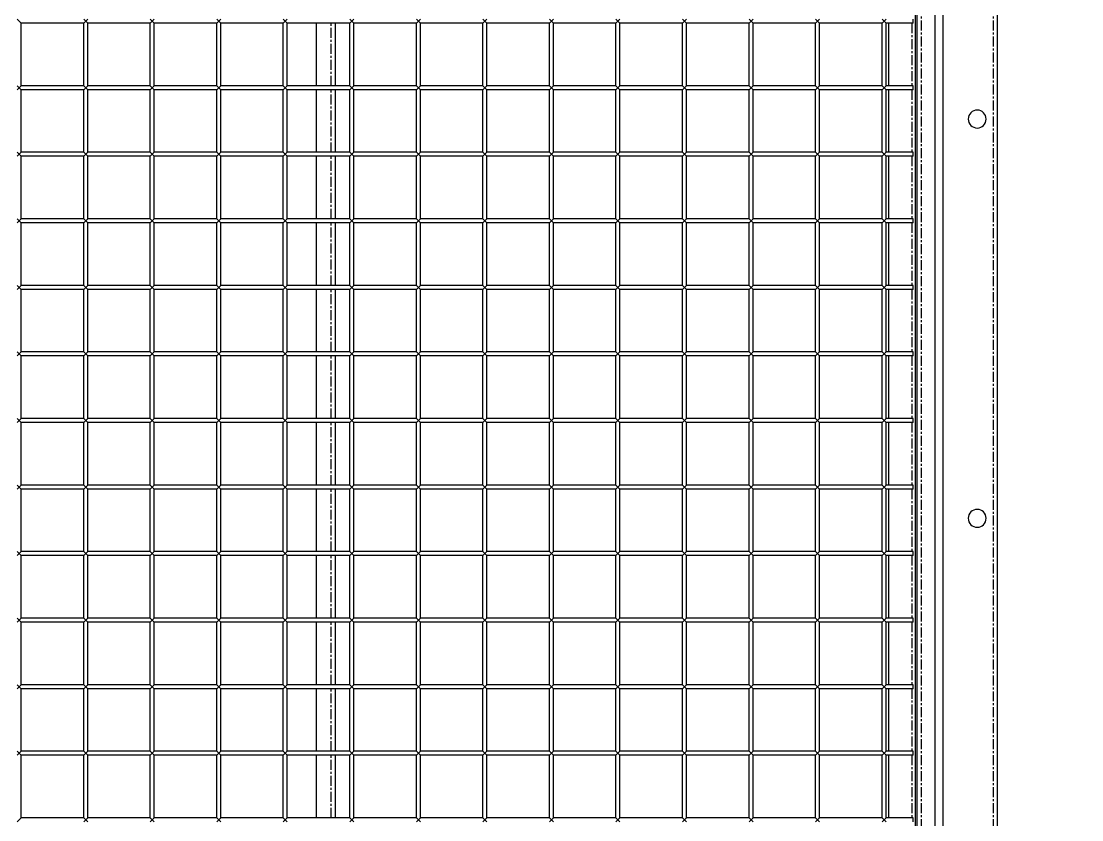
# Model space of a CAD drawing. Header units: millimetres. Extents: x -198529 to 244266, y -64 to 158464.
# Drawn here: x -147198 to -146401, y 107524 to 108124 of the extents above; entities that cross this region are included whole.
import ezdxf

# ---------------------------------------------------------------- set-up
doc = ezdxf.new("R2010")
doc.units = ezdxf.units.MM
doc.linetypes.add('CENTER', pattern=[12, 7.5, -1.5, 1.5, -1.5])
doc.linetypes.add('HIDDEN2', pattern=[4.7625, 3.175, -1.5875])
doc.layers.add('0-DCC', color=30, linetype='Continuous')
doc.layers.add('K-CEIL-DCC-RACK', color=10, linetype='Continuous')

# ---------------------------------------------------------------- blocks, each defined once
blk = doc.blocks.new('DCC2850x1800(右)')
at = {"color": 0, "linetype": 'Continuous'}
for p, q in [((62906, -72678.48), (62906, -74478.48)), ((62966, -74478.48), (62966, -72678.48)), ((62967.5, -72730.88), (62967.5, -74426.08)), ((62969, -73256.48), (62969, -73253.48)), ((62992.5, -73256.48), (62989.5, -73253.48)), ((62992.5, -73253.48), (62989.5, -73256.48)), ((63042.5, -73256.48), (63039.5, -73253.48)), ((63042.5, -73253.48), (63039.5, -73256.48)), ((63092.5, -73256.48), (63089.5, -73253.48)), ((63092.5, -73253.48), (63089.5, -73256.48)), ((63142.5, -73256.48), (63139.5, -73253.48)), ((63142.5, -73253.48), (63139.5, -73256.48)), ((63192.5, -73256.48), (63189.5, -73253.48)), ((63192.5, -73253.48), (63189.5, -73256.48)), ((63242.5, -73256.48), (63239.5, -73253.48)), ((63242.5, -73253.48), (63239.5, -73256.48)), ((63292.5, -73256.48), (63289.5, -73253.48)), ((63292.5, -73253.48), (63289.5, -73256.48)), ((63342.5, -73256.48), (63339.5, -73253.48)), ((63342.5, -73253.48), (63339.5, -73256.48)), ((63392.5, -73256.48), (63389.5, -73253.48)), ((63392.5, -73253.48), (63389.5, -73256.48)), ((63442.5, -73256.48), (63439.5, -73253.48)), ((63442.5, -73253.48), (63439.5, -73256.48)), ((63492.5, -73256.48), (63489.5, -73253.48)), ((63492.5, -73253.48), (63489.5, -73256.48)), ((63542.5, -73256.48), (63539.5, -73253.48)), ((63542.5, -73253.48), (63539.5, -73256.48)), ((63592.5, -73256.48), (63589.5, -73253.48)), ((63592.5, -73253.48), (63589.5, -73256.48)), ((63642.5, -73253.48), (63639.5, -73256.48)), ((62969, -73256.48), (62989.5, -73256.48)), ((62987.5, -73303.48), (62987.5, -73256.48)), ((62989.5, -73303.48), (62989.5, -73256.48)), ((62992.5, -73303.48), (62992.5, -73256.48)), ((62992.5, -73256.48), (63039.5, -73256.48)), ((63039.5, -73303.48), (63039.5, -73256.48)), ((63042.5, -73256.48), (63089.5, -73256.48)), ((63042.5, -73303.48), (63042.5, -73256.48)), ((63089.5, -73303.48), (63089.5, -73256.48)), ((63092.5, -73256.48), (63139.5, -73256.48)), ((63092.5, -73303.48), (63092.5, -73256.48)), ((63139.5, -73303.48), (63139.5, -73256.48)), ((63142.5, -73256.48), (63189.5, -73256.48)), ((63142.5, -73303.48), (63142.5, -73256.48)), ((63189.5, -73303.48), (63189.5, -73256.48)), ((63192.5, -73256.48), (63239.5, -73256.48)), ((63192.5, -73303.48), (63192.5, -73256.48)), ((63239.5, -73303.48), (63239.5, -73256.48)), ((63242.5, -73256.48), (63289.5, -73256.48)), ((63242.5, -73303.48), (63242.5, -73256.48)), ((63289.5, -73303.48), (63289.5, -73256.48)), ((63292.5, -73256.48), (63339.5, -73256.48)), ((63292.5, -73303.48), (63292.5, -73256.48)), ((63339.5, -73303.48), (63339.5, -73256.48)), ((63342.5, -73256.48), (63389.5, -73256.48)), ((63342.5, -73303.48), (63342.5, -73256.48)), ((63389.5, -73303.48), (63389.5, -73256.48)), ((63392.5, -73256.48), (63439.5, -73256.48)), ((63392.5, -73303.48), (63392.5, -73256.48)), ((63403.5, -73256.48), (63403.5, -73303.48)), ((63417.5, -73303.48), (63417.5, -73256.48)), ((63439.5, -73303.48), (63439.5, -73256.48)), ((63442.5, -73256.48), (63489.5, -73256.48)), ((63442.5, -73303.48), (63442.5, -73256.48)), ((63489.5, -73303.48), (63489.5, -73256.48)), ((63492.5, -73256.48), (63539.5, -73256.48)), ((63492.5, -73303.48), (63492.5, -73256.48)), ((63539.5, -73303.48), (63539.5, -73256.48)), ((63542.5, -73256.48), (63589.5, -73256.48)), ((63542.5, -73303.48), (63542.5, -73256.48)), ((63589.5, -73303.48), (63589.5, -73256.48)), ((63592.5, -73256.48), (63639.5, -73256.48)), ((63592.5, -73303.48), (63592.5, -73256.48)), ((63639.5, -73303.48), (63639.5, -73256.48)), ((62969, -73303.48), (62989.5, -73303.48)), ((62969, -73306.48), (62969, -73303.48)), ((62969, -73306.48), (62989.5, -73306.48)), ((62987.5, -73353.48), (62987.5, -73306.48)), ((62992.5, -73306.48), (62989.5, -73303.48)), ((62992.5, -73303.48), (62989.5, -73306.48)), ((62989.5, -73353.48), (62989.5, -73306.48)), ((62992.5, -73303.48), (63039.5, -73303.48)), ((62992.5, -73353.48), (62992.5, -73306.48)), ((62992.5, -73306.48), (63039.5, -73306.48)), ((63042.5, -73306.48), (63039.5, -73303.48)), ((63042.5, -73303.48), (63039.5, -73306.48)), ((63039.5, -73353.48), (63039.5, -73306.48)), ((63042.5, -73303.48), (63089.5, -73303.48)), ((63042.5, -73306.48), (63089.5, -73306.48)), ((63042.5, -73353.48), (63042.5, -73306.48)), ((63092.5, -73306.48), (63089.5, -73303.48)), ((63092.5, -73303.48), (63089.5, -73306.48)), ((63089.5, -73353.48), (63089.5, -73306.48)), ((63092.5, -73303.48), (63139.5, -73303.48)), ((63092.5, -73306.48), (63139.5, -73306.48)), ((63092.5, -73353.48), (63092.5, -73306.48)), ((63142.5, -73306.48), (63139.5, -73303.48)), ((63142.5, -73303.48), (63139.5, -73306.48)), ((63139.5, -73353.48), (63139.5, -73306.48)), ((63142.5, -73303.48), (63189.5, -73303.48)), ((63142.5, -73306.48), (63189.5, -73306.48)), ((63142.5, -73353.48), (63142.5, -73306.48)), ((63192.5, -73306.48), (63189.5, -73303.48)), ((63192.5, -73303.48), (63189.5, -73306.48)), ((63189.5, -73353.48), (63189.5, -73306.48)), ((63192.5, -73303.48), (63239.5, -73303.48)), ((63192.5, -73306.48), (63239.5, -73306.48)), ((63192.5, -73353.48), (63192.5, -73306.48)), ((63242.5, -73306.48), (63239.5, -73303.48)), ((63242.5, -73303.48), (63239.5, -73306.48)), ((63239.5, -73353.48), (63239.5, -73306.48)), ((63242.5, -73303.48), (63289.5, -73303.48)), ((63242.5, -73306.48), (63289.5, -73306.48)), ((63242.5, -73353.48), (63242.5, -73306.48)), ((63292.5, -73306.48), (63289.5, -73303.48)), ((63292.5, -73303.48), (63289.5, -73306.48)), ((63289.5, -73353.48), (63289.5, -73306.48)), ((63292.5, -73303.48), (63339.5, -73303.48)), ((63292.5, -73306.48), (63339.5, -73306.48)), ((63292.5, -73353.48), (63292.5, -73306.48)), ((63342.5, -73306.48), (63339.5, -73303.48)), ((63342.5, -73303.48), (63339.5, -73306.48)), ((63339.5, -73353.48), (63339.5, -73306.48)), ((63342.5, -73303.48), (63389.5, -73303.48)), ((63342.5, -73306.48), (63389.5, -73306.48)), ((63342.5, -73353.48), (63342.5, -73306.48)), ((63392.5, -73306.48), (63389.5, -73303.48)), ((63392.5, -73303.48), (63389.5, -73306.48)), ((63389.5, -73353.48), (63389.5, -73306.48)), ((63392.5, -73303.48), (63439.5, -73303.48)), ((63392.5, -73306.48), (63439.5, -73306.48)), ((63392.5, -73353.48), (63392.5, -73306.48)), ((63403.5, -73306.48), (63403.5, -73353.48)), ((63417.5, -73353.48), (63417.5, -73306.48)), ((63442.5, -73306.48), (63439.5, -73303.48)), ((63442.5, -73303.48), (63439.5, -73306.48)), ((63439.5, -73353.48), (63439.5, -73306.48)), ((63442.5, -73303.48), (63489.5, -73303.48)), ((63442.5, -73306.48), (63489.5, -73306.48)), ((63442.5, -73353.48), (63442.5, -73306.48)), ((63492.5, -73306.48), (63489.5, -73303.48)), ((63492.5, -73303.48), (63489.5, -73306.48)), ((63489.5, -73353.48), (63489.5, -73306.48)), ((63492.5, -73303.48), (63539.5, -73303.48)), ((63492.5, -73306.48), (63539.5, -73306.48)), ((63492.5, -73353.48), (63492.5, -73306.48)), ((63542.5, -73306.48), (63539.5, -73303.48)), ((63542.5, -73303.48), (63539.5, -73306.48)), ((63539.5, -73353.48), (63539.5, -73306.48)), ((63542.5, -73303.48), (63589.5, -73303.48)), ((63542.5, -73306.48), (63589.5, -73306.48)), ((63542.5, -73353.48), (63542.5, -73306.48)), ((63592.5, -73306.48), (63589.5, -73303.48)), ((63592.5, -73303.48), (63589.5, -73306.48)), ((63589.5, -73353.48), (63589.5, -73306.48)), ((63592.5, -73303.48), (63639.5, -73303.48)), ((63592.5, -73306.48), (63639.5, -73306.48)), ((63592.5, -73353.48), (63592.5, -73306.48)), ((63642.5, -73306.48), (63639.5, -73303.48)), ((63642.5, -73303.48), (63639.5, -73306.48)), ((63639.5, -73353.48), (63639.5, -73306.48)), ((62969, -73353.48), (62989.5, -73353.48)), ((62969, -73356.48), (62969, -73353.48)), ((62969, -73356.48), (62989.5, -73356.48)), ((62987.5, -73403.48), (62987.5, -73356.48)), ((62992.5, -73356.48), (62989.5, -73353.48)), ((62992.5, -73353.48), (62989.5, -73356.48)), ((62989.5, -73403.48), (62989.5, -73356.48)), ((62992.5, -73353.48), (63039.5, -73353.48)), ((62992.5, -73403.48), (62992.5, -73356.48)), ((62992.5, -73356.48), (63039.5, -73356.48)), ((63042.5, -73356.48), (63039.5, -73353.48)), ((63042.5, -73353.48), (63039.5, -73356.48)), ((63039.5, -73403.48), (63039.5, -73356.48)), ((63042.5, -73353.48), (63089.5, -73353.48)), ((63042.5, -73356.48), (63089.5, -73356.48)), ((63042.5, -73403.48), (63042.5, -73356.48)), ((63092.5, -73356.48), (63089.5, -73353.48)), ((63092.5, -73353.48), (63089.5, -73356.48)), ((63089.5, -73403.48), (63089.5, -73356.48)), ((63092.5, -73353.48), (63139.5, -73353.48)), ((63092.5, -73356.48), (63139.5, -73356.48)), ((63092.5, -73403.48), (63092.5, -73356.48)), ((63142.5, -73356.48), (63139.5, -73353.48)), ((63142.5, -73353.48), (63139.5, -73356.48)), ((63139.5, -73403.48), (63139.5, -73356.48)), ((63142.5, -73353.48), (63189.5, -73353.48)), ((63142.5, -73356.48), (63189.5, -73356.48)), ((63142.5, -73403.48), (63142.5, -73356.48)), ((63192.5, -73353.48), (63189.5, -73356.48)), ((63192.5, -73356.48), (63189.5, -73353.48)), ((63189.5, -73403.48), (63189.5, -73356.48)), ((63192.5, -73353.48), (63239.5, -73353.48)), ((63192.5, -73356.48), (63239.5, -73356.48)), ((63192.5, -73403.48), (63192.5, -73356.48)), ((63242.5, -73356.48), (63239.5, -73353.48)), ((63242.5, -73353.48), (63239.5, -73356.48)), ((63239.5, -73403.48), (63239.5, -73356.48)), ((63242.5, -73353.48), (63289.5, -73353.48)), ((63242.5, -73356.48), (63289.5, -73356.48)), ((63242.5, -73403.48), (63242.5, -73356.48)), ((63292.5, -73356.48), (63289.5, -73353.48)), ((63292.5, -73353.48), (63289.5, -73356.48)), ((63289.5, -73403.48), (63289.5, -73356.48)), ((63292.5, -73353.48), (63339.5, -73353.48)), ((63292.5, -73356.48), (63339.5, -73356.48)), ((63292.5, -73403.48), (63292.5, -73356.48)), ((63342.5, -73356.48), (63339.5, -73353.48)), ((63342.5, -73353.48), (63339.5, -73356.48)), ((63339.5, -73403.48), (63339.5, -73356.48)), ((63342.5, -73353.48), (63389.5, -73353.48)), ((63342.5, -73356.48), (63389.5, -73356.48)), ((63342.5, -73403.48), (63342.5, -73356.48)), ((63392.5, -73353.48), (63389.5, -73356.48)), ((63392.5, -73356.48), (63389.5, -73353.48)), ((63389.5, -73403.48), (63389.5, -73356.48)), ((63392.5, -73353.48), (63439.5, -73353.48)), ((63392.5, -73356.48), (63439.5, -73356.48)), ((63392.5, -73403.48), (63392.5, -73356.48)), ((63403.5, -73356.48), (63403.5, -73403.48)), ((63417.5, -73403.48), (63417.5, -73356.48)), ((63442.5, -73356.48), (63439.5, -73353.48)), ((63442.5, -73353.48), (63439.5, -73356.48)), ((63439.5, -73403.48), (63439.5, -73356.48)), ((63442.5, -73353.48), (63489.5, -73353.48)), ((63442.5, -73356.48), (63489.5, -73356.48)), ((63442.5, -73403.48), (63442.5, -73356.48)), ((63492.5, -73356.48), (63489.5, -73353.48)), ((63492.5, -73353.48), (63489.5, -73356.48)), ((63489.5, -73403.48), (63489.5, -73356.48)), ((63492.5, -73353.48), (63539.5, -73353.48)), ((63492.5, -73356.48), (63539.5, -73356.48)), ((63492.5, -73403.48), (63492.5, -73356.48)), ((63542.5, -73356.48), (63539.5, -73353.48)), ((63542.5, -73353.48), (63539.5, -73356.48)), ((63539.5, -73403.48), (63539.5, -73356.48)), ((63542.5, -73353.48), (63589.5, -73353.48)), ((63542.5, -73356.48), (63589.5, -73356.48)), ((63542.5, -73403.48), (63542.5, -73356.48)), ((63592.5, -73353.48), (63589.5, -73356.48)), ((63592.5, -73356.48), (63589.5, -73353.48)), ((63589.5, -73403.48), (63589.5, -73356.48)), ((63592.5, -73353.48), (63639.5, -73353.48)), ((63592.5, -73356.48), (63639.5, -73356.48)), ((63592.5, -73403.48), (63592.5, -73356.48)), ((63642.5, -73356.48), (63639.5, -73353.48)), ((63642.5, -73353.48), (63639.5, -73356.48)), ((63639.5, -73403.48), (63639.5, -73356.48)), ((62969, -73403.48), (62989.5, -73403.48)), ((62969, -73406.48), (62969, -73403.48)), ((62992.5, -73403.48), (62989.5, -73406.48)), ((62992.5, -73406.48), (62989.5, -73403.48)), ((62992.5, -73403.48), (63039.5, -73403.48)), ((63042.5, -73403.48), (63039.5, -73406.48)), ((63042.5, -73406.48), (63039.5, -73403.48)), ((63042.5, -73403.48), (63089.5, -73403.48)), ((63092.5, -73406.48), (63089.5, -73403.48)), ((63092.5, -73403.48), (63089.5, -73406.48)), ((63092.5, -73403.48), (63139.5, -73403.48)), ((63142.5, -73403.48), (63139.5, -73406.48)), ((63142.5, -73406.48), (63139.5, -73403.48)), ((63142.5, -73403.48), (63189.5, -73403.48)), ((63192.5, -73403.48), (63189.5, -73406.48)), ((63192.5, -73406.48), (63189.5, -73403.48)), ((63192.5, -73403.48), (63239.5, -73403.48)), ((63242.5, -73403.48), (63239.5, -73406.48)), ((63242.5, -73406.48), (63239.5, -73403.48)), ((63242.5, -73403.48), (63289.5, -73403.48)), ((63292.5, -73406.48), (63289.5, -73403.48)), ((63292.5, -73403.48), (63289.5, -73406.48)), ((63292.5, -73403.48), (63339.5, -73403.48)), ((63342.5, -73403.48), (63339.5, -73406.48)), ((63342.5, -73406.48), (63339.5, -73403.48)), ((63342.5, -73403.48), (63389.5, -73403.48)), ((63392.5, -73403.48), (63389.5, -73406.48)), ((63392.5, -73406.48), (63389.5, -73403.48)), ((63392.5, -73403.48), (63439.5, -73403.48)), ((63442.5, -73403.48), (63439.5, -73406.48)), ((63442.5, -73406.48), (63439.5, -73403.48)), ((63442.5, -73403.48), (63489.5, -73403.48)), ((63492.5, -73406.48), (63489.5, -73403.48)), ((63492.5, -73403.48), (63489.5, -73406.48)), ((63492.5, -73403.48), (63539.5, -73403.48)), ((63542.5, -73403.48), (63539.5, -73406.48)), ((63542.5, -73406.48), (63539.5, -73403.48)), ((63542.5, -73403.48), (63589.5, -73403.48)), ((63592.5, -73403.48), (63589.5, -73406.48)), ((63592.5, -73406.48), (63589.5, -73403.48)), ((63592.5, -73403.48), (63639.5, -73403.48)), ((63642.5, -73403.48), (63639.5, -73406.48)), ((63642.5, -73406.48), (63639.5, -73403.48)), ((62969, -73406.48), (62989.5, -73406.48)), ((62987.5, -73453.48), (62987.5, -73406.48)), ((62989.5, -73453.48), (62989.5, -73406.48)), ((62992.5, -73453.48), (62992.5, -73406.48)), ((62992.5, -73406.48), (63039.5, -73406.48)), ((63039.5, -73453.48), (63039.5, -73406.48)), ((63042.5, -73406.48), (63089.5, -73406.48)), ((63042.5, -73453.48), (63042.5, -73406.48)), ((63089.5, -73453.48), (63089.5, -73406.48)), ((63092.5, -73406.48), (63139.5, -73406.48)), ((63092.5, -73453.48), (63092.5, -73406.48)), ((63139.5, -73453.48), (63139.5, -73406.48)), ((63142.5, -73406.48), (63189.5, -73406.48)), ((63142.5, -73453.48), (63142.5, -73406.48)), ((63189.5, -73453.48), (63189.5, -73406.48)), ((63192.5, -73406.48), (63239.5, -73406.48)), ((63192.5, -73453.48), (63192.5, -73406.48)), ((63239.5, -73453.48), (63239.5, -73406.48)), ((63242.5, -73406.48), (63289.5, -73406.48)), ((63242.5, -73453.48), (63242.5, -73406.48)), ((63289.5, -73453.48), (63289.5, -73406.48)), ((63292.5, -73406.48), (63339.5, -73406.48)), ((63292.5, -73453.48), (63292.5, -73406.48)), ((63339.5, -73453.48), (63339.5, -73406.48)), ((63342.5, -73406.48), (63389.5, -73406.48)), ((63342.5, -73453.48), (63342.5, -73406.48)), ((63389.5, -73453.48), (63389.5, -73406.48)), ((63392.5, -73406.48), (63439.5, -73406.48)), ((63392.5, -73453.48), (63392.5, -73406.48)), ((63403.5, -73406.48), (63403.5, -73453.48)), ((63417.5, -73453.48), (63417.5, -73406.48)), ((63439.5, -73453.48), (63439.5, -73406.48)), ((63442.5, -73406.48), (63489.5, -73406.48)), ((63442.5, -73453.48), (63442.5, -73406.48)), ((63489.5, -73453.48), (63489.5, -73406.48)), ((63492.5, -73406.48), (63539.5, -73406.48)), ((63492.5, -73453.48), (63492.5, -73406.48)), ((63539.5, -73453.48), (63539.5, -73406.48)), ((63542.5, -73406.48), (63589.5, -73406.48)), ((63542.5, -73453.48), (63542.5, -73406.48)), ((63589.5, -73453.48), (63589.5, -73406.48)), ((63592.5, -73406.48), (63639.5, -73406.48)), ((63592.5, -73453.48), (63592.5, -73406.48)), ((63639.5, -73453.48), (63639.5, -73406.48)), ((62969, -73453.48), (62989.5, -73453.48)), ((62969, -73456.48), (62969, -73453.48)), ((62992.5, -73453.48), (62989.5, -73456.48)), ((62992.5, -73456.48), (62989.5, -73453.48)), ((62992.5, -73453.48), (63039.5, -73453.48)), ((63042.5, -73453.48), (63039.5, -73456.48)), ((63042.5, -73456.48), (63039.5, -73453.48)), ((63042.5, -73453.48), (63089.5, -73453.48)), ((63092.5, -73453.48), (63089.5, -73456.48)), ((63092.5, -73456.48), (63089.5, -73453.48)), ((63092.5, -73453.48), (63139.5, -73453.48)), ((63142.5, -73453.48), (63139.5, -73456.48)), ((63142.5, -73456.48), (63139.5, -73453.48)), ((63142.5, -73453.48), (63189.5, -73453.48)), ((63192.5, -73453.48), (63189.5, -73456.48)), ((63192.5, -73456.48), (63189.5, -73453.48)), ((63192.5, -73453.48), (63239.5, -73453.48)), ((63242.5, -73453.48), (63239.5, -73456.48)), ((63242.5, -73456.48), (63239.5, -73453.48)), ((63242.5, -73453.48), (63289.5, -73453.48)), ((63292.5, -73453.48), (63289.5, -73456.48)), ((63292.5, -73456.48), (63289.5, -73453.48)), ((63292.5, -73453.48), (63339.5, -73453.48)), ((63342.5, -73453.48), (63339.5, -73456.48)), ((63342.5, -73456.48), (63339.5, -73453.48)), ((63342.5, -73453.48), (63389.5, -73453.48)), ((63392.5, -73453.48), (63389.5, -73456.48)), ((63392.5, -73456.48), (63389.5, -73453.48)), ((63392.5, -73453.48), (63439.5, -73453.48)), ((63442.5, -73453.48), (63439.5, -73456.48)), ((63442.5, -73456.48), (63439.5, -73453.48)), ((63442.5, -73453.48), (63489.5, -73453.48)), ((63492.5, -73453.48), (63489.5, -73456.48)), ((63492.5, -73456.48), (63489.5, -73453.48)), ((63492.5, -73453.48), (63539.5, -73453.48)), ((63542.5, -73453.48), (63539.5, -73456.48)), ((63542.5, -73456.48), (63539.5, -73453.48)), ((63542.5, -73453.48), (63589.5, -73453.48)), ((63592.5, -73453.48), (63589.5, -73456.48)), ((63592.5, -73456.48), (63589.5, -73453.48)), ((63592.5, -73453.48), (63639.5, -73453.48)), ((63642.5, -73453.48), (63639.5, -73456.48)), ((63642.5, -73456.48), (63639.5, -73453.48)), ((62969, -73456.48), (62989.5, -73456.48)), ((62987.5, -73503.48), (62987.5, -73456.48)), ((62989.5, -73503.48), (62989.5, -73456.48)), ((62992.5, -73503.48), (62992.5, -73456.48)), ((62992.5, -73456.48), (63039.5, -73456.48)), ((63039.5, -73503.48), (63039.5, -73456.48)), ((63042.5, -73456.48), (63089.5, -73456.48)), ((63042.5, -73503.48), (63042.5, -73456.48)), ((63089.5, -73503.48), (63089.5, -73456.48)), ((63092.5, -73456.48), (63139.5, -73456.48)), ((63092.5, -73503.48), (63092.5, -73456.48)), ((63139.5, -73503.48), (63139.5, -73456.48)), ((63142.5, -73456.48), (63189.5, -73456.48)), ((63142.5, -73503.48), (63142.5, -73456.48)), ((63189.5, -73503.48), (63189.5, -73456.48)), ((63192.5, -73456.48), (63239.5, -73456.48)), ((63192.5, -73503.48), (63192.5, -73456.48)), ((63239.5, -73503.48), (63239.5, -73456.48)), ((63242.5, -73456.48), (63289.5, -73456.48)), ((63242.5, -73503.48), (63242.5, -73456.48)), ((63289.5, -73503.48), (63289.5, -73456.48)), ((63292.5, -73456.48), (63339.5, -73456.48)), ((63292.5, -73503.48), (63292.5, -73456.48)), ((63339.5, -73503.48), (63339.5, -73456.48)), ((63342.5, -73456.48), (63389.5, -73456.48)), ((63342.5, -73503.48), (63342.5, -73456.48)), ((63389.5, -73503.48), (63389.5, -73456.48)), ((63392.5, -73456.48), (63439.5, -73456.48)), ((63392.5, -73503.48), (63392.5, -73456.48)), ((63403.5, -73456.48), (63403.5, -73503.48)), ((63417.5, -73503.48), (63417.5, -73456.48)), ((63439.5, -73503.48), (63439.5, -73456.48)), ((63442.5, -73456.48), (63489.5, -73456.48)), ((63442.5, -73503.48), (63442.5, -73456.48)), ((63489.5, -73503.48), (63489.5, -73456.48)), ((63492.5, -73456.48), (63539.5, -73456.48)), ((63492.5, -73503.48), (63492.5, -73456.48)), ((63539.5, -73503.48), (63539.5, -73456.48)), ((63542.5, -73456.48), (63589.5, -73456.48)), ((63542.5, -73503.48), (63542.5, -73456.48)), ((63589.5, -73503.48), (63589.5, -73456.48)), ((63592.5, -73456.48), (63639.5, -73456.48)), ((63592.5, -73503.48), (63592.5, -73456.48)), ((63639.5, -73503.48), (63639.5, -73456.48)), ((62969, -73503.48), (62989.5, -73503.48)), ((62969, -73506.48), (62969, -73503.48)), ((62969, -73506.48), (62989.5, -73506.48)), ((62987.5, -73553.48), (62987.5, -73506.48)), ((62992.5, -73503.48), (62989.5, -73506.48)), ((62992.5, -73506.48), (62989.5, -73503.48)), ((62989.5, -73553.48), (62989.5, -73506.48)), ((62992.5, -73503.48), (63039.5, -73503.48)), ((62992.5, -73553.48), (62992.5, -73506.48)), ((62992.5, -73506.48), (63039.5, -73506.48)), ((63042.5, -73503.48), (63039.5, -73506.48)), ((63042.5, -73506.48), (63039.5, -73503.48)), ((63039.5, -73553.48), (63039.5, -73506.48)), ((63042.5, -73503.48), (63089.5, -73503.48)), ((63042.5, -73506.48), (63089.5, -73506.48)), ((63042.5, -73553.48), (63042.5, -73506.48)), ((63092.5, -73503.48), (63089.5, -73506.48)), ((63092.5, -73506.48), (63089.5, -73503.48)), ((63089.5, -73553.48), (63089.5, -73506.48)), ((63092.5, -73503.48), (63139.5, -73503.48)), ((63092.5, -73506.48), (63139.5, -73506.48)), ((63092.5, -73553.48), (63092.5, -73506.48)), ((63142.5, -73503.48), (63139.5, -73506.48)), ((63142.5, -73506.48), (63139.5, -73503.48)), ((63139.5, -73553.48), (63139.5, -73506.48)), ((63142.5, -73503.48), (63189.5, -73503.48)), ((63142.5, -73506.48), (63189.5, -73506.48)), ((63142.5, -73553.48), (63142.5, -73506.48)), ((63192.5, -73503.48), (63189.5, -73506.48)), ((63192.5, -73506.48), (63189.5, -73503.48)), ((63189.5, -73553.48), (63189.5, -73506.48)), ((63192.5, -73503.48), (63239.5, -73503.48)), ((63192.5, -73506.48), (63239.5, -73506.48)), ((63192.5, -73553.48), (63192.5, -73506.48)), ((63242.5, -73503.48), (63239.5, -73506.48)), ((63242.5, -73506.48), (63239.5, -73503.48)), ((63239.5, -73553.48), (63239.5, -73506.48)), ((63242.5, -73503.48), (63289.5, -73503.48)), ((63242.5, -73506.48), (63289.5, -73506.48)), ((63242.5, -73553.48), (63242.5, -73506.48)), ((63292.5, -73503.48), (63289.5, -73506.48)), ((63292.5, -73506.48), (63289.5, -73503.48)), ((63289.5, -73553.48), (63289.5, -73506.48)), ((63292.5, -73503.48), (63339.5, -73503.48)), ((63292.5, -73506.48), (63339.5, -73506.48)), ((63292.5, -73553.48), (63292.5, -73506.48)), ((63342.5, -73503.48), (63339.5, -73506.48)), ((63342.5, -73506.48), (63339.5, -73503.48)), ((63339.5, -73553.48), (63339.5, -73506.48)), ((63342.5, -73503.48), (63389.5, -73503.48)), ((63342.5, -73506.48), (63389.5, -73506.48)), ((63342.5, -73553.48), (63342.5, -73506.48)), ((63392.5, -73503.48), (63389.5, -73506.48)), ((63392.5, -73506.48), (63389.5, -73503.48)), ((63389.5, -73553.48), (63389.5, -73506.48)), ((63392.5, -73503.48), (63439.5, -73503.48)), ((63392.5, -73506.48), (63439.5, -73506.48)), ((63392.5, -73553.48), (63392.5, -73506.48)), ((63403.5, -73506.48), (63403.5, -73553.48)), ((63417.5, -73553.48), (63417.5, -73506.48)), ((63442.5, -73503.48), (63439.5, -73506.48)), ((63442.5, -73506.48), (63439.5, -73503.48)), ((63439.5, -73553.48), (63439.5, -73506.48)), ((63442.5, -73503.48), (63489.5, -73503.48)), ((63442.5, -73506.48), (63489.5, -73506.48)), ((63442.5, -73553.48), (63442.5, -73506.48)), ((63492.5, -73503.48), (63489.5, -73506.48)), ((63492.5, -73506.48), (63489.5, -73503.48)), ((63489.5, -73553.48), (63489.5, -73506.48)), ((63492.5, -73503.48), (63539.5, -73503.48)), ((63492.5, -73506.48), (63539.5, -73506.48)), ((63492.5, -73553.48), (63492.5, -73506.48)), ((63542.5, -73503.48), (63539.5, -73506.48)), ((63542.5, -73506.48), (63539.5, -73503.48)), ((63539.5, -73553.48), (63539.5, -73506.48)), ((63542.5, -73503.48), (63589.5, -73503.48)), ((63542.5, -73506.48), (63589.5, -73506.48)), ((63542.5, -73553.48), (63542.5, -73506.48)), ((63592.5, -73503.48), (63589.5, -73506.48)), ((63592.5, -73506.48), (63589.5, -73503.48)), ((63589.5, -73553.48), (63589.5, -73506.48)), ((63592.5, -73503.48), (63639.5, -73503.48)), ((63592.5, -73506.48), (63639.5, -73506.48)), ((63592.5, -73553.48), (63592.5, -73506.48)), ((63642.5, -73503.48), (63639.5, -73506.48)), ((63642.5, -73506.48), (63639.5, -73503.48)), ((63639.5, -73553.48), (63639.5, -73506.48)), ((62969, -73553.48), (62989.5, -73553.48)), ((62969, -73556.48), (62969, -73553.48)), ((62969, -73556.48), (62989.5, -73556.48)), ((62987.5, -73603.48), (62987.5, -73556.48)), ((62992.5, -73553.48), (62989.5, -73556.48)), ((62992.5, -73556.48), (62989.5, -73553.48)), ((62989.5, -73603.48), (62989.5, -73556.48)), ((62992.5, -73553.48), (63039.5, -73553.48)), ((62992.5, -73603.48), (62992.5, -73556.48)), ((62992.5, -73556.48), (63039.5, -73556.48)), ((63042.5, -73553.48), (63039.5, -73556.48)), ((63042.5, -73556.48), (63039.5, -73553.48)), ((63039.5, -73603.48), (63039.5, -73556.48)), ((63042.5, -73553.48), (63089.5, -73553.48)), ((63042.5, -73556.48), (63089.5, -73556.48)), ((63042.5, -73603.48), (63042.5, -73556.48)), ((63092.5, -73553.48), (63089.5, -73556.48)), ((63092.5, -73556.48), (63089.5, -73553.48)), ((63089.5, -73603.48), (63089.5, -73556.48)), ((63092.5, -73553.48), (63139.5, -73553.48)), ((63092.5, -73556.48), (63139.5, -73556.48)), ((63092.5, -73603.48), (63092.5, -73556.48)), ((63142.5, -73553.48), (63139.5, -73556.48)), ((63142.5, -73556.48), (63139.5, -73553.48)), ((63139.5, -73603.48), (63139.5, -73556.48)), ((63142.5, -73553.48), (63189.5, -73553.48)), ((63142.5, -73556.48), (63189.5, -73556.48)), ((63142.5, -73603.48), (63142.5, -73556.48)), ((63192.5, -73553.48), (63189.5, -73556.48)), ((63192.5, -73556.48), (63189.5, -73553.48)), ((63189.5, -73603.48), (63189.5, -73556.48)), ((63192.5, -73553.48), (63239.5, -73553.48)), ((63192.5, -73556.48), (63239.5, -73556.48)), ((63192.5, -73603.48), (63192.5, -73556.48)), ((63242.5, -73553.48), (63239.5, -73556.48)), ((63242.5, -73556.48), (63239.5, -73553.48)), ((63239.5, -73603.48), (63239.5, -73556.48)), ((63242.5, -73553.48), (63289.5, -73553.48)), ((63242.5, -73556.48), (63289.5, -73556.48)), ((63242.5, -73603.48), (63242.5, -73556.48)), ((63292.5, -73553.48), (63289.5, -73556.48)), ((63292.5, -73556.48), (63289.5, -73553.48)), ((63289.5, -73603.48), (63289.5, -73556.48)), ((63292.5, -73553.48), (63339.5, -73553.48)), ((63292.5, -73556.48), (63339.5, -73556.48)), ((63292.5, -73603.48), (63292.5, -73556.48)), ((63342.5, -73553.48), (63339.5, -73556.48)), ((63342.5, -73556.48), (63339.5, -73553.48)), ((63339.5, -73603.48), (63339.5, -73556.48)), ((63342.5, -73553.48), (63389.5, -73553.48)), ((63342.5, -73556.48), (63389.5, -73556.48)), ((63342.5, -73603.48), (63342.5, -73556.48)), ((63392.5, -73553.48), (63389.5, -73556.48)), ((63392.5, -73556.48), (63389.5, -73553.48)), ((63389.5, -73603.48), (63389.5, -73556.48)), ((63392.5, -73553.48), (63439.5, -73553.48)), ((63392.5, -73556.48), (63439.5, -73556.48)), ((63392.5, -73603.48), (63392.5, -73556.48)), ((63403.5, -73556.48), (63403.5, -73603.48)), ((63417.5, -73603.48), (63417.5, -73556.48)), ((63442.5, -73553.48), (63439.5, -73556.48)), ((63442.5, -73556.48), (63439.5, -73553.48)), ((63439.5, -73603.48), (63439.5, -73556.48)), ((63442.5, -73553.48), (63489.5, -73553.48)), ((63442.5, -73556.48), (63489.5, -73556.48)), ((63442.5, -73603.48), (63442.5, -73556.48)), ((63492.5, -73553.48), (63489.5, -73556.48)), ((63492.5, -73556.48), (63489.5, -73553.48)), ((63489.5, -73603.48), (63489.5, -73556.48)), ((63492.5, -73553.48), (63539.5, -73553.48)), ((63492.5, -73556.48), (63539.5, -73556.48)), ((63492.5, -73603.48), (63492.5, -73556.48)), ((63542.5, -73553.48), (63539.5, -73556.48)), ((63542.5, -73556.48), (63539.5, -73553.48)), ((63539.5, -73603.48), (63539.5, -73556.48)), ((63542.5, -73553.48), (63589.5, -73553.48)), ((63542.5, -73556.48), (63589.5, -73556.48)), ((63542.5, -73603.48), (63542.5, -73556.48)), ((63592.5, -73553.48), (63589.5, -73556.48)), ((63592.5, -73556.48), (63589.5, -73553.48)), ((63589.5, -73603.48), (63589.5, -73556.48)), ((63592.5, -73553.48), (63639.5, -73553.48)), ((63592.5, -73556.48), (63639.5, -73556.48)), ((63592.5, -73603.48), (63592.5, -73556.48)), ((63642.5, -73553.48), (63639.5, -73556.48)), ((63642.5, -73556.48), (63639.5, -73553.48)), ((63639.5, -73603.48), (63639.5, -73556.48)), ((62969, -73603.48), (62989.5, -73603.48)), ((62969, -73606.48), (62969, -73603.48)), ((62992.5, -73603.48), (62989.5, -73606.48)), ((62992.5, -73606.48), (62989.5, -73603.48)), ((62992.5, -73603.48), (63039.5, -73603.48)), ((63042.5, -73603.48), (63039.5, -73606.48)), ((63042.5, -73606.48), (63039.5, -73603.48)), ((63042.5, -73603.48), (63089.5, -73603.48)), ((63092.5, -73603.48), (63089.5, -73606.48)), ((63092.5, -73606.48), (63089.5, -73603.48)), ((63092.5, -73603.48), (63139.5, -73603.48)), ((63142.5, -73603.48), (63139.5, -73606.48)), ((63142.5, -73606.48), (63139.5, -73603.48)), ((63142.5, -73603.48), (63189.5, -73603.48)), ((63192.5, -73603.48), (63189.5, -73606.48)), ((63192.5, -73606.48), (63189.5, -73603.48)), ((63192.5, -73603.48), (63239.5, -73603.48)), ((63242.5, -73603.48), (63239.5, -73606.48)), ((63242.5, -73606.48), (63239.5, -73603.48)), ((63242.5, -73603.48), (63289.5, -73603.48)), ((63292.5, -73603.48), (63289.5, -73606.48)), ((63292.5, -73606.48), (63289.5, -73603.48)), ((63292.5, -73603.48), (63339.5, -73603.48)), ((63342.5, -73603.48), (63339.5, -73606.48)), ((63342.5, -73606.48), (63339.5, -73603.48)), ((63342.5, -73603.48), (63389.5, -73603.48)), ((63392.5, -73603.48), (63389.5, -73606.48)), ((63392.5, -73606.48), (63389.5, -73603.48)), ((63392.5, -73603.48), (63439.5, -73603.48)), ((63442.5, -73603.48), (63439.5, -73606.48)), ((63442.5, -73606.48), (63439.5, -73603.48)), ((63442.5, -73603.48), (63489.5, -73603.48)), ((63492.5, -73603.48), (63489.5, -73606.48)), ((63492.5, -73606.48), (63489.5, -73603.48)), ((63492.5, -73603.48), (63539.5, -73603.48)), ((63542.5, -73603.48), (63539.5, -73606.48)), ((63542.5, -73606.48), (63539.5, -73603.48)), ((63542.5, -73603.48), (63589.5, -73603.48)), ((63592.5, -73603.48), (63589.5, -73606.48)), ((63592.5, -73606.48), (63589.5, -73603.48)), ((63592.5, -73603.48), (63639.5, -73603.48)), ((63642.5, -73603.48), (63639.5, -73606.48)), ((63642.5, -73606.48), (63639.5, -73603.48)), ((62969, -73606.48), (62989.5, -73606.48)), ((62987.5, -73653.48), (62987.5, -73606.48)), ((62989.5, -73653.48), (62989.5, -73606.48)), ((62992.5, -73653.48), (62992.5, -73606.48)), ((62992.5, -73606.48), (63039.5, -73606.48)), ((63039.5, -73653.48), (63039.5, -73606.48)), ((63042.5, -73606.48), (63089.5, -73606.48)), ((63042.5, -73653.48), (63042.5, -73606.48)), ((63089.5, -73653.48), (63089.5, -73606.48)), ((63092.5, -73606.48), (63139.5, -73606.48)), ((63092.5, -73653.48), (63092.5, -73606.48)), ((63139.5, -73653.48), (63139.5, -73606.48)), ((63142.5, -73606.48), (63189.5, -73606.48)), ((63142.5, -73653.48), (63142.5, -73606.48)), ((63189.5, -73653.48), (63189.5, -73606.48)), ((63192.5, -73606.48), (63239.5, -73606.48)), ((63192.5, -73653.48), (63192.5, -73606.48)), ((63239.5, -73653.48), (63239.5, -73606.48)), ((63242.5, -73606.48), (63289.5, -73606.48)), ((63242.5, -73653.48), (63242.5, -73606.48)), ((63289.5, -73653.48), (63289.5, -73606.48)), ((63292.5, -73606.48), (63339.5, -73606.48)), ((63292.5, -73653.48), (63292.5, -73606.48)), ((63339.5, -73653.48), (63339.5, -73606.48)), ((63342.5, -73606.48), (63389.5, -73606.48)), ((63342.5, -73653.48), (63342.5, -73606.48)), ((63389.5, -73653.48), (63389.5, -73606.48)), ((63392.5, -73606.48), (63439.5, -73606.48)), ((63392.5, -73653.48), (63392.5, -73606.48)), ((63403.5, -73606.48), (63403.5, -73653.48)), ((63417.5, -73653.48), (63417.5, -73606.48)), ((63439.5, -73653.48), (63439.5, -73606.48)), ((63442.5, -73606.48), (63489.5, -73606.48)), ((63442.5, -73653.48), (63442.5, -73606.48)), ((63489.5, -73653.48), (63489.5, -73606.48)), ((63492.5, -73606.48), (63539.5, -73606.48)), ((63492.5, -73653.48), (63492.5, -73606.48)), ((63539.5, -73653.48), (63539.5, -73606.48)), ((63542.5, -73606.48), (63589.5, -73606.48)), ((63542.5, -73653.48), (63542.5, -73606.48)), ((63589.5, -73653.48), (63589.5, -73606.48)), ((63592.5, -73606.48), (63639.5, -73606.48)), ((63592.5, -73653.48), (63592.5, -73606.48)), ((63639.5, -73653.48), (63639.5, -73606.48)), ((62969, -73653.48), (62989.5, -73653.48)), ((62969, -73656.48), (62969, -73653.48)), ((62969, -73656.48), (62989.5, -73656.48)), ((62987.5, -73703.48), (62987.5, -73656.48)), ((62992.5, -73653.48), (62989.5, -73656.48)), ((62992.5, -73656.48), (62989.5, -73653.48)), ((62989.5, -73703.48), (62989.5, -73656.48)), ((62992.5, -73653.48), (63039.5, -73653.48)), ((62992.5, -73703.48), (62992.5, -73656.48)), ((62992.5, -73656.48), (63039.5, -73656.48)), ((63042.5, -73653.48), (63039.5, -73656.48)), ((63042.5, -73656.48), (63039.5, -73653.48)), ((63039.5, -73703.48), (63039.5, -73656.48)), ((63042.5, -73653.48), (63089.5, -73653.48)), ((63042.5, -73656.48), (63089.5, -73656.48)), ((63042.5, -73703.48), (63042.5, -73656.48)), ((63092.5, -73653.48), (63089.5, -73656.48)), ((63092.5, -73656.48), (63089.5, -73653.48)), ((63089.5, -73703.48), (63089.5, -73656.48)), ((63092.5, -73653.48), (63139.5, -73653.48)), ((63092.5, -73656.48), (63139.5, -73656.48)), ((63092.5, -73703.48), (63092.5, -73656.48)), ((63142.5, -73653.48), (63139.5, -73656.48)), ((63142.5, -73656.48), (63139.5, -73653.48)), ((63139.5, -73703.48), (63139.5, -73656.48)), ((63142.5, -73653.48), (63189.5, -73653.48)), ((63142.5, -73656.48), (63189.5, -73656.48)), ((63142.5, -73703.48), (63142.5, -73656.48)), ((63192.5, -73653.48), (63189.5, -73656.48)), ((63192.5, -73656.48), (63189.5, -73653.48)), ((63189.5, -73703.48), (63189.5, -73656.48)), ((63192.5, -73653.48), (63239.5, -73653.48)), ((63192.5, -73656.48), (63239.5, -73656.48)), ((63192.5, -73703.48), (63192.5, -73656.48)), ((63242.5, -73653.48), (63239.5, -73656.48)), ((63242.5, -73656.48), (63239.5, -73653.48)), ((63239.5, -73703.48), (63239.5, -73656.48)), ((63242.5, -73653.48), (63289.5, -73653.48)), ((63242.5, -73656.48), (63289.5, -73656.48)), ((63242.5, -73703.48), (63242.5, -73656.48)), ((63292.5, -73653.48), (63289.5, -73656.48)), ((63292.5, -73656.48), (63289.5, -73653.48)), ((63289.5, -73703.48), (63289.5, -73656.48)), ((63292.5, -73653.48), (63339.5, -73653.48)), ((63292.5, -73656.48), (63339.5, -73656.48)), ((63292.5, -73703.48), (63292.5, -73656.48)), ((63342.5, -73653.48), (63339.5, -73656.48)), ((63342.5, -73656.48), (63339.5, -73653.48)), ((63339.5, -73703.48), (63339.5, -73656.48)), ((63342.5, -73653.48), (63389.5, -73653.48)), ((63342.5, -73656.48), (63389.5, -73656.48)), ((63342.5, -73703.48), (63342.5, -73656.48)), ((63392.5, -73653.48), (63389.5, -73656.48)), ((63392.5, -73656.48), (63389.5, -73653.48)), ((63389.5, -73703.48), (63389.5, -73656.48)), ((63392.5, -73653.48), (63439.5, -73653.48)), ((63392.5, -73656.48), (63439.5, -73656.48)), ((63392.5, -73703.48), (63392.5, -73656.48)), ((63403.5, -73656.48), (63403.5, -73703.48)), ((63417.5, -73703.48), (63417.5, -73656.48)), ((63442.5, -73653.48), (63439.5, -73656.48)), ((63442.5, -73656.48), (63439.5, -73653.48)), ((63439.5, -73703.48), (63439.5, -73656.48)), ((63442.5, -73653.48), (63489.5, -73653.48)), ((63442.5, -73656.48), (63489.5, -73656.48)), ((63442.5, -73703.48), (63442.5, -73656.48)), ((63492.5, -73653.48), (63489.5, -73656.48)), ((63492.5, -73656.48), (63489.5, -73653.48)), ((63489.5, -73703.48), (63489.5, -73656.48)), ((63492.5, -73653.48), (63539.5, -73653.48)), ((63492.5, -73656.48), (63539.5, -73656.48)), ((63492.5, -73703.48), (63492.5, -73656.48)), ((63542.5, -73653.48), (63539.5, -73656.48)), ((63542.5, -73656.48), (63539.5, -73653.48)), ((63539.5, -73703.48), (63539.5, -73656.48)), ((63542.5, -73653.48), (63589.5, -73653.48)), ((63542.5, -73656.48), (63589.5, -73656.48)), ((63542.5, -73703.48), (63542.5, -73656.48)), ((63592.5, -73653.48), (63589.5, -73656.48)), ((63592.5, -73656.48), (63589.5, -73653.48)), ((63589.5, -73703.48), (63589.5, -73656.48)), ((63592.5, -73653.48), (63639.5, -73653.48)), ((63592.5, -73656.48), (63639.5, -73656.48)), ((63592.5, -73703.48), (63592.5, -73656.48)), ((63642.5, -73653.48), (63639.5, -73656.48)), ((63642.5, -73656.48), (63639.5, -73653.48)), ((63639.5, -73703.48), (63639.5, -73656.48)), ((62969, -73703.48), (62989.5, -73703.48)), ((62969, -73706.48), (62969, -73703.48)), ((62969, -73706.48), (62989.5, -73706.48)), ((62987.5, -73753.48), (62987.5, -73706.48)), ((62992.5, -73703.48), (62989.5, -73706.48)), ((62992.5, -73706.48), (62989.5, -73703.48)), ((62989.5, -73753.48), (62989.5, -73706.48)), ((62992.5, -73703.48), (63039.5, -73703.48)), ((62992.5, -73753.48), (62992.5, -73706.48)), ((62992.5, -73706.48), (63039.5, -73706.48)), ((63042.5, -73703.48), (63039.5, -73706.48)), ((63042.5, -73706.48), (63039.5, -73703.48)), ((63039.5, -73753.48), (63039.5, -73706.48)), ((63042.5, -73703.48), (63089.5, -73703.48)), ((63042.5, -73706.48), (63089.5, -73706.48)), ((63042.5, -73753.48), (63042.5, -73706.48)), ((63092.5, -73703.48), (63089.5, -73706.48)), ((63092.5, -73706.48), (63089.5, -73703.48)), ((63089.5, -73753.48), (63089.5, -73706.48)), ((63092.5, -73703.48), (63139.5, -73703.48)), ((63092.5, -73706.48), (63139.5, -73706.48)), ((63092.5, -73753.48), (63092.5, -73706.48)), ((63142.5, -73703.48), (63139.5, -73706.48)), ((63142.5, -73706.48), (63139.5, -73703.48)), ((63139.5, -73753.48), (63139.5, -73706.48)), ((63142.5, -73703.48), (63189.5, -73703.48)), ((63142.5, -73706.48), (63189.5, -73706.48)), ((63142.5, -73753.48), (63142.5, -73706.48)), ((63192.5, -73703.48), (63189.5, -73706.48)), ((63192.5, -73706.48), (63189.5, -73703.48)), ((63189.5, -73753.48), (63189.5, -73706.48)), ((63192.5, -73703.48), (63239.5, -73703.48)), ((63192.5, -73706.48), (63239.5, -73706.48)), ((63192.5, -73753.48), (63192.5, -73706.48)), ((63242.5, -73703.48), (63239.5, -73706.48)), ((63242.5, -73706.48), (63239.5, -73703.48)), ((63239.5, -73753.48), (63239.5, -73706.48)), ((63242.5, -73703.48), (63289.5, -73703.48)), ((63242.5, -73706.48), (63289.5, -73706.48)), ((63242.5, -73753.48), (63242.5, -73706.48)), ((63292.5, -73703.48), (63289.5, -73706.48)), ((63292.5, -73706.48), (63289.5, -73703.48)), ((63289.5, -73753.48), (63289.5, -73706.48)), ((63292.5, -73703.48), (63339.5, -73703.48)), ((63292.5, -73706.48), (63339.5, -73706.48)), ((63292.5, -73753.48), (63292.5, -73706.48)), ((63342.5, -73703.48), (63339.5, -73706.48)), ((63342.5, -73706.48), (63339.5, -73703.48)), ((63339.5, -73753.48), (63339.5, -73706.48)), ((63342.5, -73703.48), (63389.5, -73703.48)), ((63342.5, -73706.48), (63389.5, -73706.48)), ((63342.5, -73753.48), (63342.5, -73706.48)), ((63392.5, -73703.48), (63389.5, -73706.48)), ((63392.5, -73706.48), (63389.5, -73703.48)), ((63389.5, -73753.48), (63389.5, -73706.48)), ((63392.5, -73703.48), (63439.5, -73703.48)), ((63392.5, -73706.48), (63439.5, -73706.48)), ((63392.5, -73753.48), (63392.5, -73706.48)), ((63403.5, -73706.48), (63403.5, -73753.48)), ((63417.5, -73753.48), (63417.5, -73706.48)), ((63442.5, -73703.48), (63439.5, -73706.48)), ((63442.5, -73706.48), (63439.5, -73703.48)), ((63439.5, -73753.48), (63439.5, -73706.48)), ((63442.5, -73703.48), (63489.5, -73703.48)), ((63442.5, -73706.48), (63489.5, -73706.48)), ((63442.5, -73753.48), (63442.5, -73706.48)), ((63492.5, -73703.48), (63489.5, -73706.48)), ((63492.5, -73706.48), (63489.5, -73703.48)), ((63489.5, -73753.48), (63489.5, -73706.48)), ((63492.5, -73703.48), (63539.5, -73703.48)), ((63492.5, -73706.48), (63539.5, -73706.48)), ((63492.5, -73753.48), (63492.5, -73706.48)), ((63542.5, -73703.48), (63539.5, -73706.48)), ((63542.5, -73706.48), (63539.5, -73703.48)), ((63539.5, -73753.48), (63539.5, -73706.48)), ((63542.5, -73703.48), (63589.5, -73703.48)), ((63542.5, -73706.48), (63589.5, -73706.48)), ((63542.5, -73753.48), (63542.5, -73706.48)), ((63592.5, -73703.48), (63589.5, -73706.48)), ((63592.5, -73706.48), (63589.5, -73703.48)), ((63589.5, -73753.48), (63589.5, -73706.48)), ((63592.5, -73703.48), (63639.5, -73703.48)), ((63592.5, -73706.48), (63639.5, -73706.48)), ((63592.5, -73753.48), (63592.5, -73706.48)), ((63642.5, -73703.48), (63639.5, -73706.48)), ((63642.5, -73706.48), (63639.5, -73703.48)), ((63639.5, -73753.48), (63639.5, -73706.48)), ((62969, -73753.48), (62989.5, -73753.48)), ((62969, -73756.48), (62969, -73753.48)), ((62969, -73756.48), (62989.5, -73756.48)), ((62987.5, -73803.48), (62987.5, -73756.48)), ((62992.5, -73753.48), (62989.5, -73756.48)), ((62992.5, -73756.48), (62989.5, -73753.48)), ((62989.5, -73803.48), (62989.5, -73756.48)), ((62992.5, -73753.48), (63039.5, -73753.48)), ((62992.5, -73803.48), (62992.5, -73756.48)), ((62992.5, -73756.48), (63039.5, -73756.48)), ((63042.5, -73753.48), (63039.5, -73756.48)), ((63042.5, -73756.48), (63039.5, -73753.48)), ((63039.5, -73803.48), (63039.5, -73756.48)), ((63042.5, -73753.48), (63089.5, -73753.48)), ((63042.5, -73756.48), (63089.5, -73756.48)), ((63042.5, -73803.48), (63042.5, -73756.48)), ((63092.5, -73753.48), (63089.5, -73756.48)), ((63092.5, -73756.48), (63089.5, -73753.48)), ((63089.5, -73803.48), (63089.5, -73756.48)), ((63092.5, -73753.48), (63139.5, -73753.48)), ((63092.5, -73756.48), (63139.5, -73756.48)), ((63092.5, -73803.48), (63092.5, -73756.48)), ((63142.5, -73753.48), (63139.5, -73756.48)), ((63142.5, -73756.48), (63139.5, -73753.48)), ((63139.5, -73803.48), (63139.5, -73756.48)), ((63142.5, -73753.48), (63189.5, -73753.48)), ((63142.5, -73756.48), (63189.5, -73756.48)), ((63142.5, -73803.48), (63142.5, -73756.48)), ((63192.5, -73753.48), (63189.5, -73756.48)), ((63192.5, -73756.48), (63189.5, -73753.48)), ((63189.5, -73803.48), (63189.5, -73756.48)), ((63192.5, -73753.48), (63239.5, -73753.48)), ((63192.5, -73756.48), (63239.5, -73756.48)), ((63192.5, -73803.48), (63192.5, -73756.48)), ((63242.5, -73753.48), (63239.5, -73756.48)), ((63242.5, -73756.48), (63239.5, -73753.48)), ((63239.5, -73803.48), (63239.5, -73756.48)), ((63242.5, -73753.48), (63289.5, -73753.48)), ((63242.5, -73756.48), (63289.5, -73756.48)), ((63242.5, -73803.48), (63242.5, -73756.48)), ((63292.5, -73753.48), (63289.5, -73756.48)), ((63292.5, -73756.48), (63289.5, -73753.48)), ((63289.5, -73803.48), (63289.5, -73756.48)), ((63292.5, -73753.48), (63339.5, -73753.48)), ((63292.5, -73756.48), (63339.5, -73756.48)), ((63292.5, -73803.48), (63292.5, -73756.48)), ((63342.5, -73753.48), (63339.5, -73756.48)), ((63342.5, -73756.48), (63339.5, -73753.48)), ((63339.5, -73803.48), (63339.5, -73756.48)), ((63342.5, -73753.48), (63389.5, -73753.48)), ((63342.5, -73756.48), (63389.5, -73756.48)), ((63342.5, -73803.48), (63342.5, -73756.48)), ((63392.5, -73753.48), (63389.5, -73756.48)), ((63392.5, -73756.48), (63389.5, -73753.48)), ((63389.5, -73803.48), (63389.5, -73756.48)), ((63392.5, -73753.48), (63439.5, -73753.48)), ((63392.5, -73756.48), (63439.5, -73756.48)), ((63392.5, -73803.48), (63392.5, -73756.48)), ((63403.5, -73756.48), (63403.5, -73803.48)), ((63417.5, -73803.48), (63417.5, -73756.48)), ((63442.5, -73753.48), (63439.5, -73756.48)), ((63442.5, -73756.48), (63439.5, -73753.48)), ((63439.5, -73803.48), (63439.5, -73756.48)), ((63442.5, -73753.48), (63489.5, -73753.48)), ((63442.5, -73756.48), (63489.5, -73756.48)), ((63442.5, -73803.48), (63442.5, -73756.48)), ((63492.5, -73753.48), (63489.5, -73756.48)), ((63492.5, -73756.48), (63489.5, -73753.48)), ((63489.5, -73803.48), (63489.5, -73756.48)), ((63492.5, -73753.48), (63539.5, -73753.48)), ((63492.5, -73756.48), (63539.5, -73756.48)), ((63492.5, -73803.48), (63492.5, -73756.48)), ((63542.5, -73753.48), (63539.5, -73756.48)), ((63542.5, -73756.48), (63539.5, -73753.48)), ((63539.5, -73803.48), (63539.5, -73756.48)), ((63542.5, -73753.48), (63589.5, -73753.48)), ((63542.5, -73756.48), (63589.5, -73756.48)), ((63542.5, -73803.48), (63542.5, -73756.48)), ((63592.5, -73753.48), (63589.5, -73756.48)), ((63592.5, -73756.48), (63589.5, -73753.48)), ((63589.5, -73803.48), (63589.5, -73756.48)), ((63592.5, -73753.48), (63639.5, -73753.48)), ((63592.5, -73756.48), (63639.5, -73756.48)), ((63592.5, -73803.48), (63592.5, -73756.48)), ((63642.5, -73753.48), (63639.5, -73756.48)), ((63642.5, -73756.48), (63639.5, -73753.48)), ((63639.5, -73803.48), (63639.5, -73756.48)), ((62969, -73803.48), (62989.5, -73803.48)), ((62969, -73806.48), (62969, -73803.48)), ((62992.5, -73803.48), (62989.5, -73806.48)), ((62992.5, -73806.48), (62989.5, -73803.48)), ((62992.5, -73803.48), (63039.5, -73803.48)), ((63042.5, -73803.48), (63039.5, -73806.48)), ((63042.5, -73806.48), (63039.5, -73803.48)), ((63042.5, -73803.48), (63089.5, -73803.48)), ((63092.5, -73803.48), (63089.5, -73806.48)), ((63092.5, -73806.48), (63089.5, -73803.48)), ((63092.5, -73803.48), (63139.5, -73803.48)), ((63142.5, -73803.48), (63139.5, -73806.48)), ((63142.5, -73806.48), (63139.5, -73803.48)), ((63142.5, -73803.48), (63189.5, -73803.48)), ((63192.5, -73803.48), (63189.5, -73806.48)), ((63192.5, -73806.48), (63189.5, -73803.48)), ((63192.5, -73803.48), (63239.5, -73803.48)), ((63242.5, -73803.48), (63239.5, -73806.48)), ((63242.5, -73806.48), (63239.5, -73803.48)), ((63242.5, -73803.48), (63289.5, -73803.48)), ((63292.5, -73803.48), (63289.5, -73806.48)), ((63292.5, -73806.48), (63289.5, -73803.48)), ((63292.5, -73803.48), (63339.5, -73803.48)), ((63342.5, -73803.48), (63339.5, -73806.48)), ((63342.5, -73806.48), (63339.5, -73803.48)), ((63342.5, -73803.48), (63389.5, -73803.48)), ((63392.5, -73803.48), (63389.5, -73806.48)), ((63392.5, -73806.48), (63389.5, -73803.48)), ((63392.5, -73803.48), (63439.5, -73803.48)), ((63442.5, -73803.48), (63439.5, -73806.48)), ((63442.5, -73806.48), (63439.5, -73803.48)), ((63442.5, -73803.48), (63489.5, -73803.48)), ((63492.5, -73803.48), (63489.5, -73806.48)), ((63492.5, -73806.48), (63489.5, -73803.48)), ((63492.5, -73803.48), (63539.5, -73803.48)), ((63542.5, -73803.48), (63539.5, -73806.48)), ((63542.5, -73806.48), (63539.5, -73803.48)), ((63542.5, -73803.48), (63589.5, -73803.48)), ((63592.5, -73803.48), (63589.5, -73806.48)), ((63592.5, -73806.48), (63589.5, -73803.48)), ((63592.5, -73803.48), (63639.5, -73803.48)), ((63642.5, -73803.48), (63639.5, -73806.48)), ((63642.5, -73806.48), (63639.5, -73803.48)), ((62969, -73806.48), (62989.5, -73806.48)), ((62987.5, -73853.48), (62987.5, -73806.48)), ((62989.5, -73853.48), (62989.5, -73806.48)), ((62992.5, -73853.48), (62992.5, -73806.48)), ((62992.5, -73806.48), (63039.5, -73806.48)), ((63039.5, -73853.48), (63039.5, -73806.48)), ((63042.5, -73806.48), (63089.5, -73806.48)), ((63042.5, -73853.48), (63042.5, -73806.48)), ((63089.5, -73853.48), (63089.5, -73806.48)), ((63092.5, -73806.48), (63139.5, -73806.48)), ((63092.5, -73853.48), (63092.5, -73806.48)), ((63139.5, -73853.48), (63139.5, -73806.48)), ((63142.5, -73806.48), (63189.5, -73806.48)), ((63142.5, -73853.48), (63142.5, -73806.48)), ((63189.5, -73853.48), (63189.5, -73806.48)), ((63192.5, -73806.48), (63239.5, -73806.48)), ((63192.5, -73853.48), (63192.5, -73806.48)), ((63239.5, -73853.48), (63239.5, -73806.48)), ((63242.5, -73806.48), (63289.5, -73806.48)), ((63242.5, -73853.48), (63242.5, -73806.48)), ((63289.5, -73853.48), (63289.5, -73806.48)), ((63292.5, -73806.48), (63339.5, -73806.48)), ((63292.5, -73853.48), (63292.5, -73806.48)), ((63339.5, -73853.48), (63339.5, -73806.48)), ((63342.5, -73806.48), (63389.5, -73806.48)), ((63342.5, -73853.48), (63342.5, -73806.48)), ((63389.5, -73853.48), (63389.5, -73806.48)), ((63392.5, -73806.48), (63439.5, -73806.48)), ((63392.5, -73853.48), (63392.5, -73806.48)), ((63403.5, -73806.48), (63403.5, -73853.48)), ((63417.5, -73853.48), (63417.5, -73806.48)), ((63439.5, -73853.48), (63439.5, -73806.48)), ((63442.5, -73806.48), (63489.5, -73806.48)), ((63442.5, -73853.48), (63442.5, -73806.48)), ((63489.5, -73853.48), (63489.5, -73806.48)), ((63492.5, -73806.48), (63539.5, -73806.48)), ((63492.5, -73853.48), (63492.5, -73806.48)), ((63539.5, -73853.48), (63539.5, -73806.48)), ((63542.5, -73806.48), (63589.5, -73806.48)), ((63542.5, -73853.48), (63542.5, -73806.48)), ((63589.5, -73853.48), (63589.5, -73806.48)), ((63592.5, -73806.48), (63639.5, -73806.48)), ((63592.5, -73853.48), (63592.5, -73806.48)), ((63639.5, -73853.48), (63639.5, -73806.48)), ((62969, -73853.48), (62989.5, -73853.48)), ((62969, -73856.48), (62969, -73853.48)), ((62992.5, -73853.48), (62989.5, -73856.48)), ((62992.5, -73856.48), (62989.5, -73853.48)), ((62992.5, -73853.48), (63039.5, -73853.48)), ((63042.5, -73853.48), (63039.5, -73856.48)), ((63042.5, -73856.48), (63039.5, -73853.48)), ((63042.5, -73853.48), (63089.5, -73853.48)), ((63092.5, -73853.48), (63089.5, -73856.48)), ((63092.5, -73856.48), (63089.5, -73853.48)), ((63092.5, -73853.48), (63139.5, -73853.48)), ((63142.5, -73853.48), (63139.5, -73856.48)), ((63142.5, -73856.48), (63139.5, -73853.48)), ((63142.5, -73853.48), (63189.5, -73853.48)), ((63192.5, -73853.48), (63189.5, -73856.48)), ((63192.5, -73856.48), (63189.5, -73853.48)), ((63192.5, -73853.48), (63239.5, -73853.48)), ((63242.5, -73853.48), (63239.5, -73856.48)), ((63242.5, -73856.48), (63239.5, -73853.48)), ((63242.5, -73853.48), (63289.5, -73853.48)), ((63292.5, -73853.48), (63289.5, -73856.48)), ((63292.5, -73856.48), (63289.5, -73853.48)), ((63292.5, -73853.48), (63339.5, -73853.48)), ((63342.5, -73853.48), (63339.5, -73856.48)), ((63342.5, -73856.48), (63339.5, -73853.48)), ((63342.5, -73853.48), (63389.5, -73853.48)), ((63392.5, -73853.48), (63389.5, -73856.48)), ((63392.5, -73856.48), (63389.5, -73853.48)), ((63392.5, -73853.48), (63439.5, -73853.48)), ((63442.5, -73853.48), (63439.5, -73856.48)), ((63442.5, -73856.48), (63439.5, -73853.48)), ((63442.5, -73853.48), (63489.5, -73853.48)), ((63492.5, -73853.48), (63489.5, -73856.48)), ((63492.5, -73856.48), (63489.5, -73853.48)), ((63492.5, -73853.48), (63539.5, -73853.48)), ((63542.5, -73853.48), (63539.5, -73856.48)), ((63542.5, -73856.48), (63539.5, -73853.48)), ((63542.5, -73853.48), (63589.5, -73853.48)), ((63592.5, -73853.48), (63589.5, -73856.48)), ((63592.5, -73856.48), (63589.5, -73853.48)), ((63592.5, -73853.48), (63639.5, -73853.48)), ((63642.5, -73856.48), (63639.5, -73853.48))]:
    blk.add_line(p, q, dxfattribs=at)
at = {"color": 0, "linetype": 'CENTER'}
for p, q in [((62909, -72678.48), (62909, -74478.48)), ((62963, -72678.48), (62963, -74478.48)), ((62970, -73256.48), (62970, -73303.48)), ((63406.5, -73303.48), (63406.5, -73256.48)), ((62970, -73306.48), (62970, -73353.48)), ((63406.5, -73353.48), (63406.5, -73306.48)), ((62970, -73356.48), (62970, -73403.48)), ((63406.5, -73403.48), (63406.5, -73356.48)), ((62970, -73406.48), (62970, -73453.48)), ((63406.5, -73453.48), (63406.5, -73406.48)), ((62970, -73456.48), (62970, -73503.48)), ((63406.5, -73503.48), (63406.5, -73456.48)), ((62970, -73506.48), (62970, -73553.48)), ((63406.5, -73553.48), (63406.5, -73506.48)), ((62970, -73556.48), (62970, -73603.48)), ((63406.5, -73603.48), (63406.5, -73556.48)), ((62970, -73606.48), (62970, -73653.48)), ((63406.5, -73653.48), (63406.5, -73606.48)), ((62970, -73656.48), (62970, -73703.48)), ((63406.5, -73703.48), (63406.5, -73656.48)), ((62970, -73706.48), (62970, -73753.48)), ((63406.5, -73753.48), (63406.5, -73706.48)), ((62970, -73756.48), (62970, -73803.48)), ((63406.5, -73803.48), (63406.5, -73756.48)), ((62970, -73806.48), (62970, -73853.48)), ((63406.5, -73853.48), (63406.5, -73806.48))]:
    blk.add_line(p, q, dxfattribs=at)
at = {"color": 0, "linetype": 'Continuous'}
for centre in [(62921, -73328.48), (62921, -73628.48)]:
    blk.add_circle(centre, 6.75, dxfattribs=at)
blk = doc.blocks.new('H-方柱-200x8-X13')
blk.add_lwpolyline([(-100, -1190), (100, -1190), (100, 4860.48), (-100, 4860.48)], close=True)
at = {"linetype": 'HIDDEN2', "ltscale": 0.1}
blk.add_lwpolyline([(-94, -1190), (94, -1190), (94, 4860.48), (-94, 4860.48)], close=True, dxfattribs=at)

msp = doc.modelspace()

# ---------------------------------------------------------------- block references
at = {"layer": '0-DCC', "xscale": -1}
msp.add_blockref('DCC2850x1800(右)', (-83558.27, 181378.49), dxfattribs=at)
at = {"layer": 'K-CEIL-DCC-RACK'}
msp.add_blockref('H-方柱-200x8-X13', (-146411.04, 108049.53), dxfattribs=at)

doc.saveas('drawing.dxf')
